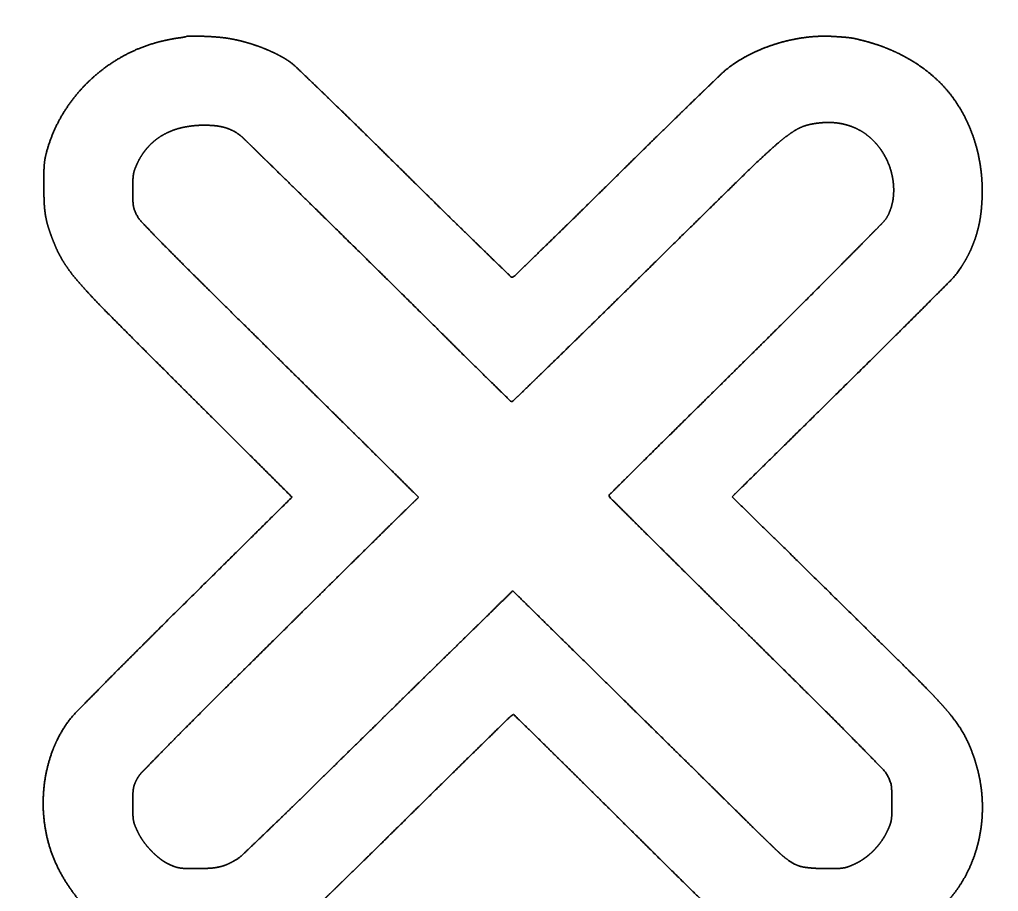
# Model space of a CAD drawing. Extents: x -760 to 4209, y 5795 to 10328.
# Drawn here: x 2300.63 to 2322.99, y 8740.13 to 8760.04 of the extents above; entities that cross this region are included whole.
import ezdxf

# ---------------------------------------------------------------- set-up
doc = ezdxf.new("R2010")
doc.units = 0
doc.header["$LTSCALE"] = 5
doc.layers.add('1', color=7, linetype='CONTINUOUS', true_color=0xffffff)

msp = doc.modelspace()

# ---------------------------------------------------------------- linework, layer by layer
at = {"layer": '1', "color": 7, "linetype": 'Continuous', "lineweight": 35}
for points, weights, knots in [([(2284.891, 8777.737), (2286.016, 8777.698), (2287.141, 8777.651), (2289.307, 8777.542), (2290.349, 8777.479), (2292.396, 8777.335), (2293.402, 8777.254), (2295.427, 8777.069), (2296.446, 8776.966), (2297.659, 8776.831), (2297.853, 8776.809), (2298.284, 8776.758), (2298.521, 8776.73), (2298.98, 8776.674), (2299.203, 8776.646), (2299.527, 8776.606), (2299.627, 8776.592), (2299.743, 8776.575), (2299.759, 8776.572), (2299.795, 8776.567), (2299.815, 8776.564), (2299.856, 8776.559), (2299.877, 8776.556), (2299.915, 8776.551), (2299.933, 8776.548), (2301.64, 8776.331), (2303.324, 8776.081), (2306.717, 8775.503), (2308.425, 8775.177), (2311.784, 8774.468), (2313.434, 8774.084), (2316.596, 8773.281), (2318.106, 8772.857), (2321.249, 8771.886), (2322.881, 8771.336), (2325.988, 8770.201), (2327.458, 8769.609), (2330.263, 8768.373), (2331.596, 8767.73), (2334.148, 8766.386), (2335.363, 8765.682), (2337.092, 8764.583), (2337.626, 8764.226), (2338.653, 8763.505), (2339.145, 8763.14), (2340.093, 8762.396), (2340.549, 8762.017), (2341.434, 8761.24), (2341.862, 8760.842), (2342.594, 8760.12), (2342.904, 8759.802), (2343.474, 8759.195), (2343.732, 8758.904), (2344.22, 8758.319), (2344.45, 8758.025), (2344.906, 8757.406), (2345.132, 8757.081), (2345.67, 8756.264), (2345.965, 8755.761), (2346.234, 8755.244), (2346.49, 8754.75), (2346.716, 8754.242), (2346.911, 8753.721), (2347.104, 8753.206), (2347.265, 8752.68), (2347.393, 8752.146), (2347.525, 8751.597), (2347.626, 8751.042), (2347.715, 8750.324), (2347.727, 8750.166), (2347.736, 8749.726), (2347.739, 8749.444), (2347.739, 8748.881), (2347.736, 8748.6), (2347.727, 8748.158), (2347.715, 8747.998), (2347.696, 8747.839), (2347.572, 8746.828), (2347.338, 8745.837), (2346.996, 8744.877), (2346.645, 8743.89), (2346.195, 8742.943), (2345.652, 8742.046), (2345.063, 8741.072), (2344.387, 8740.156), (2343.629, 8739.306), (2342.779, 8738.35), (2341.868, 8737.451), (2340.901, 8736.613), (2339.812, 8735.669), (2338.666, 8734.797), (2337.466, 8733.999), (2336.128, 8733.109), (2334.75, 8732.282), (2331.801, 8730.69), (2330.232, 8729.928), (2326.938, 8728.496), (2325.218, 8727.821), (2321.677, 8726.574), (2319.862, 8725.994), (2316.148, 8724.924), (2314.251, 8724.432), (2310.359, 8723.532), (2308.365, 8723.125), (2304.264, 8722.397), (2302.158, 8722.071), (2300.015, 8721.789), (2299.984, 8721.785), (2299.915, 8721.776), (2299.877, 8721.77), (2299.793, 8721.759), (2299.747, 8721.753), (2299.65, 8721.739), (2299.598, 8721.732), (2298.969, 8721.646), (2298.391, 8721.574), (2297.087, 8721.428), (2296.363, 8721.352), (2294.865, 8721.206), (2294.091, 8721.135), (2292.581, 8721.007), (2291.845, 8720.95), (2290.668, 8720.867), (2290.228, 8720.839), (2289.318, 8720.785), (2288.849, 8720.759), (2287.874, 8720.708), (2287.369, 8720.684), (2286.315, 8720.638), (2285.767, 8720.616), (2284.645, 8720.574), (2284.072, 8720.561), (2282.34, 8720.553), (2281.182, 8720.55), (2278.867, 8720.55), (2277.709, 8720.553), (2276.551, 8720.559)], [1, 0.999978985798, 0.999978985798, 0.999966760763, 0.999966760763, 0.999964210613, 0.999964210613, 0.99996723834, 0.99996723834, 0.999996196383, 0.999996196383, 0.999998809301, 0.999998809301, 0.999999306879, 0.999999306879, 0.999950193135, 0.999950193135, 0.999994919614, 0.999994919614, 0.99999862366, 0.99999862366, 0.999998639868, 0.999998639868, 0.999996833766, 0.999996833766, 0.999852062875, 0.999852062875, 0.999869728429, 0.999869728429, 0.999863892807, 0.999863892807, 0.999783421164, 0.999783421164, 0.999786738244, 0.999786738244, 0.999650214985, 0.999650214985, 0.999595328489, 0.999595328489, 0.999447631376, 0.999447631376, 0.999823321889, 0.999823321889, 0.999763478764, 0.999763478764, 0.999746753324, 0.999746753324, 0.999724152781, 0.999724152781, 0.99987255921, 0.99987255921, 0.999718293706, 0.999718293706, 0.999687218559, 0.999687218559, 0.999779701705, 0.999779701705, 0.999093241652, 0.999093241652, 1, 0.998793721035, 0.998793721035, 1, 0.998761631104, 0.998761631104, 1, 0.998940897908, 0.998940897908, 0.999124029738, 0.999124029738, 0.999963864398, 0.999963864398, 0.999963488615, 0.999963488615, 0.999153481753, 0.999153481753, 1, 0.995953863468, 0.995953863468, 1, 0.996596515687, 0.996596515687, 1, 0.997203525496, 0.997203525496, 1, 0.99861297385, 0.99861297385, 1, 0.998646687487, 0.998646687487, 1, 0.999297855129, 0.999297855129, 0.999397735413, 0.999397735413, 0.999574829487, 0.999574829487, 0.999719222914, 0.999719222914, 0.999762625819, 0.999762625819, 0.999780420759, 0.999780420759, 0.999833483497, 0.999833483497, 0.999999441855, 0.999999441855, 0.999999860032, 0.999999860032, 0.999999893215, 0.999999893215, 0.999999951359, 0.999999951359, 0.999944635451, 0.999944635451, 0.999985134938, 0.999985134938, 0.999986020621, 0.999986020621, 0.999981029625, 0.999981029625, 0.999991660051, 0.999991660051, 0.999994308883, 0.999994308883, 0.999995100166, 0.999995100166, 0.999996983985, 0.999996983985, 0.999910177699, 0.999910177699, 0.999998021971, 0.999998021971, 0.999998067181, 0.999998067181, 1], [0, 0, 0, 0, 0.021904, 0.021904, 0.042193, 0.042193, 0.061826, 0.061826, 0.081749, 0.081749, 0.085557, 0.085557, 0.090189, 0.090189, 0.094562, 0.094562, 0.096528, 0.096528, 0.096844, 0.096844, 0.097239, 0.097239, 0.097645, 0.097645, 0.097997, 0.097997, 0.131104, 0.131104, 0.164917, 0.164917, 0.197858, 0.197858, 0.228335, 0.228335, 0.261798, 0.261798, 0.292597, 0.292597, 0.321328, 0.321328, 0.348593, 0.348593, 0.361068, 0.361068, 0.372947, 0.372947, 0.384445, 0.384445, 0.395777, 0.395777, 0.404387, 0.404387, 0.411924, 0.411924, 0.419151, 0.419151, 0.426812, 0.426812, 0.4381, 0.4381, 0.4381, 0.448851, 0.448851, 0.448851, 0.459465, 0.459465, 0.459465, 0.470347, 0.470347, 0.473407, 0.473407, 0.478829, 0.478829, 0.484253, 0.484253, 0.487339, 0.487339, 0.487339, 0.506871, 0.506871, 0.506871, 0.5269, 0.5269, 0.5269, 0.548595, 0.548595, 0.548595, 0.572944, 0.572944, 0.572944, 0.600319, 0.600319, 0.600319, 0.630842, 0.630842, 0.663936, 0.663936, 0.698994, 0.698994, 0.735132, 0.735132, 0.772286, 0.772286, 0.810859, 0.810859, 0.851246, 0.851246, 0.851829, 0.851829, 0.852566, 0.852566, 0.853434, 0.853434, 0.854424, 0.854424, 0.865474, 0.865474, 0.879277, 0.879277, 0.894, 0.894, 0.907992, 0.907992, 0.916353, 0.916353, 0.925265, 0.925265, 0.934851, 0.934851, 0.945246, 0.945246, 0.956122, 0.956122, 0.978058, 0.978058, 1, 1, 1, 1]), ([(2277.464, 8773.259), (2277.818, 8773.267), (2278.172, 8773.271), (2279.332, 8773.266), (2280.138, 8773.262), (2281.749, 8773.251), (2282.556, 8773.245), (2283.71, 8773.234), (2284.059, 8773.226), (2285.213, 8773.183), (2286.019, 8773.147), (2287.627, 8773.064), (2288.43, 8773.017), (2289.957, 8772.917), (2290.681, 8772.864), (2291.964, 8772.76), (2292.521, 8772.706), (2293.097, 8772.641), (2293.117, 8772.638), (2293.164, 8772.633), (2293.191, 8772.63), (2293.248, 8772.624), (2293.277, 8772.621), (2293.334, 8772.615), (2293.361, 8772.612), (2294.093, 8772.534), (2294.796, 8772.454), (2296.203, 8772.284), (2296.905, 8772.194), (2298.26, 8772.011), (2298.913, 8771.918), (2300.115, 8771.737), (2300.664, 8771.648), (2301.29, 8771.538), (2301.367, 8771.524), (2301.516, 8771.498), (2301.586, 8771.486), (2301.717, 8771.463), (2301.776, 8771.453), (2301.858, 8771.439), (2301.881, 8771.435), (2301.922, 8771.428), (2301.941, 8771.425), (2301.99, 8771.416), (2302.021, 8771.41), (2302.088, 8771.398), (2302.123, 8771.391), (2302.195, 8771.378), (2302.23, 8771.372), (2302.31, 8771.357), (2302.354, 8771.348), (2302.462, 8771.328), (2302.526, 8771.316), (2302.662, 8771.291), (2302.733, 8771.277), (2302.872, 8771.251), (2302.94, 8771.238), (2304.668, 8770.914), (2306.32, 8770.563), (2309.516, 8769.808), (2311.057, 8769.398), (2314.045, 8768.515), (2315.49, 8768.042), (2318.3, 8767.03), (2319.663, 8766.489), (2321.253, 8765.798), (2321.497, 8765.691), (2321.903, 8765.511), (2322.065, 8765.437), (2322.39, 8765.285), (2322.553, 8765.207), (2322.962, 8765.005), (2323.21, 8764.882), (2324.034, 8764.469), (2324.606, 8764.171), (2325.678, 8763.594), (2326.175, 8763.312), (2327.128, 8762.744), (2327.584, 8762.458), (2328.485, 8761.862), (2328.931, 8761.554), (2330.291, 8760.564), (2331.173, 8759.842), (2332.011, 8759.07), (2332.77, 8758.372), (2333.472, 8757.618), (2334.113, 8756.81), (2334.696, 8756.077), (2335.213, 8755.295), (2335.661, 8754.472), (2336.077, 8753.709), (2336.407, 8752.905), (2336.648, 8752.071), (2336.912, 8751.157), (2337.051, 8750.217), (2337.06, 8749.266), (2337.07, 8748.316), (2336.951, 8747.374), (2336.706, 8746.457), (2336.446, 8745.487), (2336.066, 8744.557), (2335.571, 8743.683), (2335.028, 8742.724), (2334.396, 8741.821), (2333.533, 8740.811), (2333.381, 8740.644), (2332.994, 8740.243), (2332.761, 8740.007), (2332.289, 8739.538), (2332.048, 8739.304), (2331.63, 8738.906), (2331.449, 8738.743), (2330.837, 8738.22), (2330.401, 8737.867), (2329.499, 8737.179), (2329.036, 8736.843), (2328.07, 8736.184), (2327.569, 8735.859), (2326.518, 8735.216), (2325.97, 8734.896), (2325.173, 8734.453), (2324.928, 8734.322), (2324.287, 8733.991), (2323.89, 8733.789), (2323.097, 8733.389), (2322.701, 8733.19), (2322.132, 8732.908), (2321.958, 8732.828), (2321.728, 8732.731), (2321.674, 8732.708), (2321.527, 8732.645), (2321.434, 8732.605), (2321.234, 8732.519), (2321.127, 8732.473), (2320.911, 8732.38), (2320.803, 8732.333), (2319.919, 8731.95), (2319.137, 8731.63), (2317.528, 8731.011), (2316.702, 8730.711), (2315.01, 8730.131), (2314.143, 8729.851), (2312.371, 8729.314), (2311.465, 8729.055), (2309.912, 8728.638), (2309.267, 8728.471), (2308.007, 8728.157), (2307.392, 8728.011), (2306.163, 8727.732), (2305.549, 8727.6), (2304.293, 8727.342), (2303.651, 8727.217), (2302.958, 8727.089), (2302.907, 8727.079), (2302.809, 8727.061), (2302.762, 8727.052), (2302.675, 8727.036), (2302.635, 8727.028), (2302.578, 8727.017), (2302.56, 8727.014), (2302.528, 8727.008), (2302.514, 8727.005), (2302.482, 8726.999), (2302.464, 8726.995), (2302.426, 8726.988), (2302.407, 8726.985), (2302.37, 8726.978), (2302.352, 8726.975), (2302.318, 8726.968), (2302.301, 8726.965), (2302.265, 8726.959), (2302.247, 8726.955), (2302.213, 8726.949), (2302.196, 8726.946), (2302.168, 8726.941), (2302.156, 8726.939), (2302.132, 8726.935), (2302.119, 8726.932), (2302.083, 8726.926), (2302.06, 8726.922), (2302.011, 8726.913), (2301.985, 8726.908), (2301.931, 8726.899), (2301.904, 8726.894), (2301.85, 8726.884), (2301.822, 8726.879), (2301.766, 8726.869), (2301.737, 8726.864), (2301.684, 8726.855), (2301.658, 8726.85), (2301.617, 8726.843), (2301.6, 8726.84), (2300.956, 8726.725), (2300.326, 8726.621), (2298.985, 8726.417), (2298.273, 8726.314), (2296.782, 8726.114), (2296.003, 8726.015), (2294.394, 8725.825), (2293.563, 8725.733), (2292.076, 8725.577), (2291.418, 8725.518), (2289.991, 8725.407), (2289.221, 8725.354), (2287.628, 8725.258), (2286.806, 8725.215), (2285.164, 8725.143), (2284.346, 8725.113), (2282.986, 8725.075), (2282.445, 8725.067), (2281.903, 8725.066)], [1, 0.999939504484, 0.999939504484, 0.999999241979, 0.999999241979, 0.999999259967, 0.999999259967, 0.999936449408, 0.999936449408, 0.999983432706, 0.999983432706, 0.99998307359, 0.99998307359, 0.999981190217, 0.999981190217, 0.999913172455, 0.999913172455, 0.999999277739, 0.999999277739, 0.999999885535, 0.999999885535, 0.999999887867, 0.999999887867, 0.999999822367, 0.999999822367, 0.999983517196, 0.999983517196, 0.999983507819, 0.999983507819, 0.999981737049, 0.999981737049, 0.99995004635, 0.99995004635, 0.999999984735, 0.999999984735, 0.999999974239, 0.999999974239, 0.999999985855, 0.999999985855, 0.99999776397, 0.99999776397, 0.999990294465, 0.999990294465, 0.999999431455, 0.999999431455, 0.999999401467, 0.999999401467, 0.999999408592, 0.999999408592, 0.9999999997, 0.9999999997, 0.999999999967, 0.999999999967, 0.999999999967, 0.999999999967, 0.999999999952, 0.999999999952, 0.999819526798, 0.999819526798, 0.999745760354, 0.999745760354, 0.999719300279, 0.999719300279, 0.999650862305, 0.999650862305, 0.999996361205, 0.999996361205, 0.999963068798, 0.999963068798, 0.99996488436, 0.99996488436, 0.999996955846, 0.999996955846, 0.999924964218, 0.999924964218, 0.99984596313, 0.99984596313, 0.999822061338, 0.999822061338, 0.999829828649, 0.999829828649, 0.99889752529, 0.99889752529, 1, 0.99798212433, 0.99798212433, 1, 0.997516659454, 0.997516659454, 1, 0.996070875104, 0.996070875104, 1, 0.993891578366, 0.993891578366, 1, 0.993845424041, 0.993845424041, 1, 0.994647945606, 0.994647945606, 1, 0.996948933925, 0.996948933925, 0.99967982623, 0.99967982623, 0.99996474738, 0.99996474738, 0.999963516517, 0.999963516517, 0.999765215429, 0.999765215429, 0.999742102852, 0.999742102852, 0.999770177087, 0.999770177087, 0.999789862424, 0.999789862424, 0.99985499705, 0.99985499705, 0.999915162026, 0.999915162026, 0.999994187033, 0.999994187033, 0.999996387588, 0.999996387588, 0.999685378566, 0.999685378566, 0.999997223674, 0.999997223674, 0.999999865168, 0.999999865168, 0.9999998548, 0.9999998548, 0.999999865168, 0.999999865168, 0.999855469343, 0.999855469343, 0.999885556191, 0.999885556191, 0.999893467551, 0.999893467551, 0.999912763147, 0.999912763147, 0.999973180239, 0.999973180239, 0.999963251013, 0.999963251013, 0.999962688911, 0.999962688911, 0.999970660004, 0.999970660004, 0.999999907072, 0.999999907072, 0.999999860895, 0.999999860895, 0.999999903519, 0.999999903519, 0.999992885238, 0.999992885238, 0.999996431348, 0.999996431348, 0.999999293355, 0.999999293355, 0.9999993088, 0.9999993088, 0.9999987351, 0.9999987351, 0.999999999467, 0.999999999467, 0.999999999615, 0.999999999615, 0.999999999615, 0.999999999615, 0.999999996799, 0.999999996799, 0.999999155179, 0.999999155179, 0.999999964139, 0.999999964139, 0.999999960555, 0.999999960555, 0.999999965008, 0.999999965008, 0.999999994539, 0.999999994539, 0.999999995359, 0.999999995359, 0.999999995359, 0.999999995359, 0.999999947728, 0.999999947728, 0.999947367292, 0.999947367292, 0.999974374551, 0.999974374551, 0.999978119558, 0.999978119558, 0.999984992136, 0.999984992136, 0.999939414645, 0.999939414645, 0.999976154505, 0.999976154505, 0.999978302812, 0.999978302812, 0.999977597975, 0.999977597975, 0.999946120245, 0.999946120245, 1], [0, 0, 0, 0, 0.007824, 0.007824, 0.025627, 0.025627, 0.043442, 0.043442, 0.051146, 0.051146, 0.068972, 0.068972, 0.086734, 0.086734, 0.102789, 0.102789, 0.115167, 0.115167, 0.115608, 0.115608, 0.116213, 0.116213, 0.116866, 0.116866, 0.117471, 0.117471, 0.133127, 0.133127, 0.148782, 0.148782, 0.163349, 0.163349, 0.175649, 0.175649, 0.177388, 0.177388, 0.178979, 0.178979, 0.180312, 0.180312, 0.180816, 0.180816, 0.181237, 0.181237, 0.181933, 0.181933, 0.182732, 0.182732, 0.183532, 0.183532, 0.184523, 0.184523, 0.185969, 0.185969, 0.18757, 0.18757, 0.1891, 0.1891, 0.22643, 0.22643, 0.261693, 0.261693, 0.295321, 0.295321, 0.327758, 0.327758, 0.333657, 0.333657, 0.337598, 0.337598, 0.34159, 0.34159, 0.347712, 0.347712, 0.361988, 0.361988, 0.374645, 0.374645, 0.386552, 0.386552, 0.398551, 0.398551, 0.423791, 0.423791, 0.423791, 0.446639, 0.446639, 0.446639, 0.467459, 0.467459, 0.467459, 0.486804, 0.486804, 0.486804, 0.508059, 0.508059, 0.508059, 0.529419, 0.529419, 0.529419, 0.552151, 0.552151, 0.552151, 0.577231, 0.577231, 0.582388, 0.582388, 0.589951, 0.589951, 0.597599, 0.597599, 0.603155, 0.603155, 0.615978, 0.615978, 0.629053, 0.629053, 0.642692, 0.642692, 0.657204, 0.657204, 0.66354, 0.66354, 0.673706, 0.673706, 0.683844, 0.683844, 0.688217, 0.688217, 0.689562, 0.689562, 0.691871, 0.691871, 0.694541, 0.694541, 0.697246, 0.697246, 0.716568, 0.716568, 0.736659, 0.736659, 0.75749, 0.75749, 0.779029, 0.779029, 0.794273, 0.794273, 0.808738, 0.808738, 0.823109, 0.823109, 0.838067, 0.838067, 0.839245, 0.839245, 0.840346, 0.840346, 0.841272, 0.841272, 0.841686, 0.841686, 0.842009, 0.842009, 0.842435, 0.842435, 0.842887, 0.842887, 0.843294, 0.843294, 0.843692, 0.843692, 0.844114, 0.844114, 0.844498, 0.844498, 0.844767, 0.844767, 0.845067, 0.845067, 0.845597, 0.845597, 0.846212, 0.846212, 0.84684, 0.84684, 0.847483, 0.847483, 0.848143, 0.848143, 0.84873, 0.84873, 0.849115, 0.849115, 0.863707, 0.863707, 0.880169, 0.880169, 0.898127, 0.898127, 0.917251, 0.917251, 0.932352, 0.932352, 0.950015, 0.950015, 0.968865, 0.968865, 0.987616, 0.987616, 1, 1, 1, 1]), ([(2306.853, 8749.138), (2306.035, 8749.952), (2305.218, 8750.766), (2303.822, 8752.156), (2303.245, 8752.733), (2302.449, 8753.533), (2302.233, 8753.761), (2302.024, 8753.994), (2301.899, 8754.134), (2301.783, 8754.283), (2301.678, 8754.439), (2301.585, 8754.579), (2301.505, 8754.727), (2301.441, 8754.882), (2301.391, 8755), (2301.346, 8755.12), (2301.304, 8755.242), (2301.273, 8755.335), (2301.247, 8755.43), (2301.229, 8755.527), (2301.21, 8755.627), (2301.198, 8755.728), (2301.186, 8755.97), (2301.182, 8756.11), (2301.182, 8756.364), (2301.183, 8756.477), (2301.187, 8756.653), (2301.191, 8756.717), (2301.198, 8756.779), (2301.203, 8756.832), (2301.212, 8756.884), (2301.24, 8757.001), (2301.257, 8757.065), (2301.277, 8757.13), (2301.365, 8757.417), (2301.49, 8757.69), (2301.65, 8757.944), (2301.814, 8758.204), (2302.009, 8758.442), (2302.231, 8758.653), (2302.455, 8758.865), (2302.703, 8759.048), (2302.973, 8759.198), (2303.238, 8759.347), (2303.52, 8759.46), (2303.852, 8759.545), (2303.89, 8759.554), (2303.969, 8759.572), (2304.011, 8759.58), (2304.09, 8759.597), (2304.129, 8759.604), (2304.195, 8759.616), (2304.224, 8759.62), (2304.274, 8759.626), (2304.297, 8759.629), (2304.339, 8759.635), (2304.359, 8759.639), (2304.395, 8759.646), (2304.412, 8759.65), (2304.428, 8759.653), (2304.433, 8759.655), (2304.438, 8759.657), (2304.442, 8759.661), (2304.446, 8759.665), (2304.452, 8759.668), (2304.458, 8759.668), (2304.501, 8759.668), (2304.543, 8759.668), (2304.636, 8759.667), (2304.685, 8759.667), (2304.793, 8759.664), (2304.85, 8759.662), (2304.983, 8759.656), (2305.058, 8759.651), (2305.199, 8759.64), (2305.265, 8759.633), (2305.393, 8759.616), (2305.455, 8759.605), (2305.576, 8759.582), (2305.636, 8759.568), (2305.696, 8759.553)], [1, 1, 1, 0.999998450556, 0.999998450556, 0.999772063272, 0.999772063272, 1, 0.998373688867, 0.998373688867, 1, 0.996780012659, 0.996780012659, 1, 0.999643708832, 0.999643708832, 1, 0.998309199242, 0.998309199242, 1, 0.998487285107, 0.998487285107, 0.999767474093, 0.999767474093, 0.999974128469, 0.999974128469, 0.999342257088, 0.999342257088, 1, 0.998669914837, 0.998669914837, 0.999678213187, 0.999678213187, 1, 0.994086836877, 0.994086836877, 1, 0.994817884265, 0.994817884265, 1, 0.994862908194, 0.994862908194, 1, 0.994382458231, 0.994382458231, 0.999931744794, 0.999931744794, 0.999956544508, 0.999956544508, 0.999955533983, 0.999955533983, 0.999720459471, 0.999720459471, 0.999911399083, 0.999911399083, 0.999822153725, 0.999822153725, 0.999919300351, 0.999919300351, 1, 0.973915753002, 0.973915753002, 1, 0.94922816726, 0.94922816726, 1, 0.999995186684, 0.999995186684, 0.999952798338, 0.999952798338, 0.999981029625, 0.999981029625, 0.999880057157, 0.999880057157, 0.999762483513, 0.999762483513, 0.999722732225, 0.999722732225, 0.999702899495, 0.999702899495, 1], [0, 0, 0, 0, 0.223147, 0.223147, 0.380964, 0.380964, 0.441555, 0.441555, 0.441555, 0.47789, 0.47789, 0.47789, 0.510219, 0.510219, 0.510219, 0.534905, 0.534905, 0.534905, 0.553823, 0.553823, 0.553823, 0.573342, 0.573342, 0.600243, 0.600243, 0.62195, 0.62195, 0.634074, 0.634074, 0.634074, 0.644173, 0.644173, 0.657011, 0.657011, 0.657011, 0.714148, 0.714148, 0.714148, 0.772234, 0.772234, 0.772234, 0.830253, 0.830253, 0.830253, 0.887104, 0.887104, 0.894428, 0.894428, 0.902326, 0.902326, 0.90964, 0.90964, 0.914976, 0.914976, 0.919218, 0.919218, 0.922992, 0.922992, 0.926121, 0.926121, 0.926121, 0.92711, 0.92711, 0.92711, 0.928156, 0.928156, 0.928156, 0.935543, 0.935543, 0.94412, 0.94412, 0.954116, 0.954116, 0.967045, 0.967045, 0.978575, 0.978575, 0.98935, 0.98935, 1, 1, 1, 1]), ([(2305.696, 8759.553), (2305.797, 8759.527), (2305.897, 8759.497), (2306.093, 8759.432), (2306.189, 8759.396), (2306.373, 8759.318), (2306.46, 8759.277), (2306.624, 8759.192), (2306.7, 8759.148), (2306.774, 8759.099), (2306.829, 8759.062), (2306.881, 8759.021), (2306.93, 8758.975), (2307.147, 8758.767), (2307.365, 8758.559), (2307.852, 8758.089), (2308.122, 8757.827), (2308.73, 8757.23), (2309.069, 8756.896), (2309.719, 8756.254), (2310.03, 8755.947), (2310.606, 8755.382), (2310.871, 8755.123), (2311.374, 8754.635), (2311.612, 8754.405), (2311.85, 8754.174), (2311.859, 8754.165), (2311.871, 8754.161), (2311.884, 8754.161), (2311.897, 8754.161), (2311.909, 8754.165), (2311.919, 8754.174), (2312.147, 8754.395), (2312.375, 8754.616), (2312.857, 8755.084), (2313.111, 8755.331), (2313.664, 8755.874), (2313.962, 8756.168), (2314.562, 8756.761), (2314.865, 8757.06), (2315.436, 8757.619), (2315.704, 8757.88), (2316.201, 8758.362), (2316.43, 8758.583), (2316.711, 8758.853), (2316.765, 8758.899), (2316.822, 8758.942), (2316.984, 8759.065), (2317.158, 8759.172), (2317.34, 8759.262), (2317.533, 8759.357), (2317.732, 8759.436), (2317.937, 8759.498), (2318.143, 8759.56), (2318.354, 8759.606), (2318.568, 8759.635), (2318.773, 8759.662), (2318.979, 8759.671), (2319.235, 8759.658), (2319.285, 8759.655), (2319.382, 8759.648), (2319.429, 8759.645), (2319.516, 8759.637), (2319.557, 8759.634), (2319.617, 8759.627), (2319.638, 8759.624), (2319.847, 8759.581), (2320.033, 8759.531), (2320.216, 8759.471), (2320.39, 8759.413), (2320.559, 8759.344), (2320.723, 8759.263), (2320.882, 8759.185), (2321.034, 8759.096), (2321.18, 8758.996), (2321.324, 8758.898), (2321.46, 8758.789), (2321.588, 8758.67), (2321.751, 8758.518), (2321.896, 8758.348), (2322.02, 8758.162), (2322.15, 8757.968), (2322.259, 8757.762), (2322.347, 8757.546), (2322.438, 8757.323), (2322.506, 8757.092), (2322.551, 8756.856), (2322.597, 8756.616), (2322.62, 8756.373), (2322.62, 8756.13), (2322.62, 8755.954), (2322.609, 8755.78), (2322.588, 8755.606), (2322.568, 8755.447), (2322.535, 8755.291), (2322.489, 8755.137), (2322.445, 8754.989), (2322.389, 8754.846), (2322.32, 8754.707), (2322.249, 8754.564), (2322.167, 8754.428), (2322.075, 8754.298), (2322.021, 8754.221), (2321.961, 8754.149), (2321.895, 8754.083), (2321.585, 8753.772), (2321.274, 8753.461), (2320.507, 8752.695), (2320.049, 8752.242), (2318.804, 8751.014), (2318.017, 8750.238), (2317.122, 8749.358), (2317.015, 8749.253), (2316.908, 8749.147)], [1, 0.99957568579, 0.99957568579, 0.999523335906, 0.999523335906, 0.999474102846, 0.999474102846, 0.999065170364, 0.999065170364, 1, 0.997352578003, 0.997352578003, 1, 0.999998291437, 0.999998291437, 0.99999352321, 0.99999352321, 0.999998386669, 0.999998386669, 0.999998791596, 0.999998791596, 0.999996742716, 0.999996742716, 0.999999973867, 0.999999973867, 1, 0.951281686331, 0.951281686331, 1, 0.951331808653, 0.951331808653, 1, 0.999999969195, 0.999999969195, 0.999996457476, 0.999996457476, 0.999998685269, 0.999998685269, 0.999998371969, 0.999998371969, 0.999996505128, 0.999996505128, 0.999999217659, 0.999999217659, 0.998836588426, 0.998836588426, 1, 0.996983920387, 0.996983920387, 1, 0.997792943433, 0.997792943433, 1, 0.997814320192, 0.997814320192, 1, 0.997196216293, 0.997196216293, 0.999979302188, 0.999979302188, 0.999972940516, 0.999972940516, 0.999977783405, 0.999977783405, 0.99913858159, 0.99913858159, 0.998855236246, 0.998855236246, 1, 0.998416905231, 0.998416905231, 1, 0.998289904276, 0.998289904276, 1, 0.998168492949, 0.998168492949, 1, 0.995506476622, 0.995506476622, 1, 0.996557888266, 0.996557888266, 1, 0.996774918337, 0.996774918337, 1, 0.997026869676, 0.997026869676, 1, 0.998699020645, 0.998699020645, 1, 0.997746600106, 0.997746600106, 1, 0.99755199542, 0.99755199542, 1, 0.997974250344, 0.997974250344, 1, 0.997700771894, 0.997700771894, 1, 0.9999987351, 0.9999987351, 0.999997204401, 0.999997204401, 0.999999863467, 0.999999863467, 1, 1, 1], [0, 0, 0, 0, 0.010603, 0.010603, 0.020997, 0.020997, 0.030831, 0.030831, 0.039757, 0.039757, 0.039757, 0.046503, 0.046503, 0.046503, 0.076959, 0.076959, 0.115008, 0.115008, 0.163161, 0.163161, 0.20739, 0.20739, 0.244822, 0.244822, 0.278329, 0.278329, 0.278329, 0.279575, 0.279575, 0.279575, 0.28076, 0.28076, 0.28076, 0.30982, 0.30982, 0.342305, 0.342305, 0.380681, 0.380681, 0.419602, 0.419602, 0.453848, 0.453848, 0.483001, 0.483001, 0.489512, 0.489512, 0.489512, 0.508073, 0.508073, 0.508073, 0.527577, 0.527577, 0.527577, 0.54714, 0.54714, 0.54714, 0.56586, 0.56586, 0.570352, 0.570352, 0.574648, 0.574648, 0.578291, 0.578291, 0.580158, 0.580158, 0.597591, 0.597591, 0.597591, 0.614084, 0.614084, 0.614084, 0.629981, 0.629981, 0.629981, 0.64567, 0.64567, 0.64567, 0.665644, 0.665644, 0.665644, 0.686445, 0.686445, 0.686445, 0.707832, 0.707832, 0.707832, 0.729444, 0.729444, 0.729444, 0.744944, 0.744944, 0.744944, 0.759059, 0.759059, 0.759059, 0.772667, 0.772667, 0.772667, 0.78668, 0.78668, 0.78668, 0.794892, 0.794892, 0.794892, 0.833429, 0.833429, 0.889929, 0.889929, 0.986815, 0.986815, 1, 1, 1, 1]), ([(2309.744, 8749.134), (2309.456, 8749.419), (2309.168, 8749.705), (2308.722, 8750.148), (2308.563, 8750.305), (2308.134, 8750.729), (2307.863, 8750.996), (2307.28, 8751.572), (2306.968, 8751.88), (2306.34, 8752.5), (2306.025, 8752.811), (2305.327, 8753.499), (2304.946, 8753.876), (2304.335, 8754.483), (2304.106, 8754.713), (2303.724, 8755.103), (2303.571, 8755.262), (2303.418, 8755.422), (2303.375, 8755.467), (2303.338, 8755.518), (2303.308, 8755.574), (2303.289, 8755.611), (2303.272, 8755.649), (2303.257, 8755.687), (2303.244, 8755.719), (2303.235, 8755.751), (2303.23, 8755.784), (2303.223, 8755.826), (2303.219, 8755.868), (2303.218, 8755.91), (2303.217, 8755.989), (2303.216, 8756.068), (2303.216, 8756.228), (2303.217, 8756.309), (2303.219, 8756.391), (2303.22, 8756.434), (2303.224, 8756.477), (2303.232, 8756.52), (2303.238, 8756.557), (2303.248, 8756.594), (2303.262, 8756.629), (2303.282, 8756.679), (2303.303, 8756.728), (2303.326, 8756.777), (2303.389, 8756.911), (2303.472, 8757.034), (2303.573, 8757.144), (2303.671, 8757.251), (2303.785, 8757.342), (2303.912, 8757.413), (2304.046, 8757.489), (2304.19, 8757.544), (2304.34, 8757.577), (2304.506, 8757.614), (2304.675, 8757.632), (2304.845, 8757.632), (2304.924, 8757.632), (2305.004, 8757.629), (2305.082, 8757.621), (2305.149, 8757.615), (2305.215, 8757.604), (2305.28, 8757.588), (2305.339, 8757.574), (2305.396, 8757.554), (2305.451, 8757.53), (2305.505, 8757.506), (2305.556, 8757.478), (2305.605, 8757.445), (2305.658, 8757.409), (2305.707, 8757.369), (2305.752, 8757.325), (2306.256, 8756.832), (2306.76, 8756.339), (2307.806, 8755.315), (2308.348, 8754.782), (2309.466, 8753.679), (2310.042, 8753.109), (2310.774, 8752.383), (2310.93, 8752.228), (2311.22, 8751.942), (2311.354, 8751.811), (2311.607, 8751.564), (2311.726, 8751.447), (2311.846, 8751.331), (2311.852, 8751.325), (2311.86, 8751.32), (2311.868, 8751.317), (2311.877, 8751.314), (2311.885, 8751.316), (2311.891, 8751.322), (2312.193, 8751.615), (2312.494, 8751.908), (2313.129, 8752.525), (2313.463, 8752.851), (2314.191, 8753.564), (2314.585, 8753.952), (2315.709, 8755.059), (2316.44, 8755.778), (2317.408, 8756.727), (2317.649, 8756.953), (2317.896, 8757.173), (2318.028, 8757.292), (2318.169, 8757.4), (2318.318, 8757.497), (2318.429, 8757.569), (2318.55, 8757.62), (2318.679, 8757.648)], [1, 1, 1, 0.999999765919, 0.999999765919, 0.999999988219, 0.999999988219, 0.999999987195, 0.999999987195, 0.999999987967, 0.999999987967, 0.999999025301, 0.999999025301, 0.999983554678, 0.999983554678, 0.999988079973, 0.999988079973, 1, 0.993595213633, 0.993595213633, 1, 0.998923335196, 0.998923335196, 1, 0.996273585678, 0.996273585678, 1, 0.998454923562, 0.998454923562, 1, 0.999951777483, 0.999951777483, 0.999943686377, 0.999943686377, 1, 0.998192381906, 0.998192381906, 1, 0.996728363164, 0.996728363164, 1, 0.999581277969, 0.999581277969, 1, 0.992548871853, 0.992548871853, 1, 0.991675886468, 0.991675886468, 1, 0.992756377557, 0.992756377557, 1, 0.996057027497, 0.996057027497, 1, 0.999306754145, 0.999306754145, 1, 0.998111343637, 0.998111343637, 1, 0.997536931252, 0.997536931252, 1, 0.997209001177, 0.997209001177, 1, 0.997386470976, 0.997386470976, 1, 0.9999999568, 0.9999999568, 0.999998755793, 0.999998755793, 0.999999153055, 0.999999153055, 0.999999150929, 0.999999150929, 0.999997760516, 0.999997760516, 0.999999967552, 0.999999967552, 1, 0.983978693677, 0.983978693677, 1, 0.900930928214, 0.900930928214, 1, 0.999999996255, 0.999999996255, 0.999998418774, 0.999998418774, 0.999999426219, 0.999999426219, 0.999999443579, 0.999999443579, 0.999823781947, 0.999823781947, 1, 0.998104326635, 0.998104326635, 1, 0.988934242337, 0.988934242337, 1], [0, 0, 0, 0, 0.036287, 0.036287, 0.056291, 0.056291, 0.090325, 0.090325, 0.129602, 0.129602, 0.169291, 0.169291, 0.217282, 0.217282, 0.246364, 0.246364, 0.266128, 0.266128, 0.266128, 0.271774, 0.271774, 0.271774, 0.27551, 0.27551, 0.27551, 0.278545, 0.278545, 0.278545, 0.282359, 0.282359, 0.282359, 0.28952, 0.28952, 0.296895, 0.296895, 0.296895, 0.300829, 0.300829, 0.300829, 0.304258, 0.304258, 0.304258, 0.309159, 0.309159, 0.309159, 0.322695, 0.322695, 0.322695, 0.336089, 0.336089, 0.336089, 0.350334, 0.350334, 0.350334, 0.366195, 0.366195, 0.366195, 0.373619, 0.373619, 0.373619, 0.379899, 0.379899, 0.379899, 0.385551, 0.385551, 0.385551, 0.391101, 0.391101, 0.391101, 0.397085, 0.397085, 0.397085, 0.46379, 0.46379, 0.535729, 0.535729, 0.612445, 0.612445, 0.633291, 0.633291, 0.651002, 0.651002, 0.666787, 0.666787, 0.666787, 0.667635, 0.667635, 0.667635, 0.66847, 0.66847, 0.66847, 0.713326, 0.713326, 0.763102, 0.763102, 0.822123, 0.822123, 0.931619, 0.931619, 0.966903, 0.966903, 0.966903, 0.985882, 0.985882, 0.985882, 1, 1, 1, 1]), ([(2318.679, 8757.648), (2318.818, 8757.678), (2318.96, 8757.694), (2319.102, 8757.695), (2319.234, 8757.696), (2319.365, 8757.68), (2319.493, 8757.647), (2319.615, 8757.615), (2319.732, 8757.568), (2319.842, 8757.504), (2319.951, 8757.441), (2320.051, 8757.363), (2320.139, 8757.273), (2320.249, 8757.161), (2320.34, 8757.034), (2320.413, 8756.896), (2320.486, 8756.756), (2320.538, 8756.607), (2320.568, 8756.453), (2320.598, 8756.302), (2320.605, 8756.149), (2320.59, 8755.997), (2320.575, 8755.853), (2320.536, 8755.714), (2320.473, 8755.583), (2320.44, 8755.517), (2320.398, 8755.457), (2320.346, 8755.405), (2319.993, 8755.046), (2319.639, 8754.688), (2318.801, 8753.844), (2318.316, 8753.36), (2317.074, 8752.13), (2316.318, 8751.383), (2315.373, 8750.451), (2315.185, 8750.265), (2314.838, 8749.922), (2314.679, 8749.765), (2314.378, 8749.465), (2314.235, 8749.323), (2314.092, 8749.181), (2314.089, 8749.178), (2314.086, 8749.174), (2314.085, 8749.169), (2314.083, 8749.164), (2314.084, 8749.16), (2314.088, 8749.157), (2314.393, 8748.853), (2314.699, 8748.549), (2315.342, 8747.91), (2315.68, 8747.575), (2316.419, 8746.843), (2316.821, 8746.446), (2317.755, 8745.525), (2318.286, 8744.999), (2319.123, 8744.17), (2319.428, 8743.864), (2319.936, 8743.349), (2320.139, 8743.141), (2320.342, 8742.933), (2320.39, 8742.884), (2320.43, 8742.828), (2320.461, 8742.768), (2320.482, 8742.73), (2320.499, 8742.691), (2320.515, 8742.651), (2320.528, 8742.619), (2320.536, 8742.585), (2320.542, 8742.551), (2320.548, 8742.508), (2320.552, 8742.464), (2320.555, 8742.332), (2320.556, 8742.244), (2320.556, 8742.065), (2320.555, 8741.974), (2320.553, 8741.882), (2320.552, 8741.838), (2320.548, 8741.794), (2320.54, 8741.751), (2320.534, 8741.713), (2320.523, 8741.677), (2320.509, 8741.642), (2320.488, 8741.59), (2320.465, 8741.539), (2320.44, 8741.489), (2320.402, 8741.41), (2320.357, 8741.336), (2320.306, 8741.265), (2320.254, 8741.193), (2320.196, 8741.126), (2320.134, 8741.063), (2320.072, 8741.001), (2320.006, 8740.944), (2319.935, 8740.893), (2319.867, 8740.844), (2319.795, 8740.801), (2319.719, 8740.765), (2319.669, 8740.742), (2319.618, 8740.72), (2319.566, 8740.7), (2319.53, 8740.686), (2319.492, 8740.676), (2319.454, 8740.67), (2319.407, 8740.662), (2319.361, 8740.658), (2319.314, 8740.657), (2319.216, 8740.655), (2319.117, 8740.655), (2318.869, 8740.655), (2318.72, 8740.664), (2318.571, 8740.684), (2318.471, 8740.697), (2318.376, 8740.73), (2318.29, 8740.782), (2318.18, 8740.848), (2318.078, 8740.926), (2317.985, 8741.014), (2317.747, 8741.241), (2317.51, 8741.471), (2317.118, 8741.858), (2316.959, 8742.015), (2316.535, 8742.433), (2316.268, 8742.696), (2315.695, 8743.261), (2315.388, 8743.563), (2314.771, 8744.17), (2314.462, 8744.474), (2313.4, 8745.519), (2312.648, 8746.259), (2311.895, 8747)], [1, 0.99643755167, 0.99643755167, 1, 0.994438562406, 0.994438562406, 1, 0.993795666781, 0.993795666781, 1, 0.993812635274, 0.993812635274, 1, 0.992871723947, 0.992871723947, 1, 0.993196047844, 0.993196047844, 1, 0.992739992454, 0.992739992454, 1, 0.989772489371, 0.989772489371, 1, 0.991120203697, 0.991120203697, 1, 0.999998967467, 0.999998967467, 0.999994181464, 0.999994181464, 0.999999523195, 0.999999523195, 0.999999791967, 0.999999791967, 0.999999436667, 0.999999436667, 0.999999998272, 0.999999998272, 1, 0.98002761177, 0.98002761177, 1, 0.904142610703, 0.904142610703, 1, 0.9999999997, 0.9999999997, 0.999999562228, 0.999999562228, 0.999999842219, 0.999999842219, 0.999999539008, 0.999999539008, 0.999990091972, 0.999990091972, 0.999994494657, 0.999994494657, 1, 0.993221544298, 0.993221544298, 1, 0.998923032432, 0.998923032432, 1, 0.996028535453, 0.996028535453, 1, 0.998529755504, 0.998529755504, 0.999965754714, 0.999965754714, 0.999962886132, 0.999962886132, 1, 0.998109841084, 0.998109841084, 1, 0.996105818954, 0.996105818954, 1, 0.99959815612, 0.99959815612, 1, 0.997667740591, 0.997667740591, 1, 0.997893825341, 0.997893825341, 1, 0.997838272087, 0.997838272087, 1, 0.997196094393, 0.997196094393, 1, 0.999534855978, 0.999534855978, 1, 0.996304826405, 0.996304826405, 1, 0.998403853852, 0.998403853852, 1, 0.999971306856, 0.999971306856, 0.998598250586, 0.998598250586, 1, 0.985941508547, 0.985941508547, 1, 0.995980142648, 0.995980142648, 1, 0.999971183021, 0.999971183021, 0.999999848575, 0.999999848575, 0.999999991888, 0.999999991888, 0.999999991252, 0.999999991252, 0.999999991679, 0.999999991679, 1, 1, 1], [0, 0, 0, 0, 0.010666, 0.010666, 0.010666, 0.020613, 0.020613, 0.020613, 0.030178, 0.030178, 0.030178, 0.039808, 0.039808, 0.039808, 0.051794, 0.051794, 0.051794, 0.063959, 0.063959, 0.063959, 0.075856, 0.075856, 0.075856, 0.08719, 0.08719, 0.08719, 0.093014, 0.093014, 0.093014, 0.133188, 0.133188, 0.187902, 0.187902, 0.272692, 0.272692, 0.293793, 0.293793, 0.311629, 0.311629, 0.327702, 0.327702, 0.327702, 0.328094, 0.328094, 0.328094, 0.328481, 0.328481, 0.328481, 0.367279, 0.367279, 0.410137, 0.410137, 0.460997, 0.460997, 0.528259, 0.528259, 0.567141, 0.567141, 0.593358, 0.593358, 0.593358, 0.599508, 0.599508, 0.599508, 0.603406, 0.603406, 0.603406, 0.60654, 0.60654, 0.60654, 0.610554, 0.610554, 0.618562, 0.618562, 0.626899, 0.626899, 0.626899, 0.630937, 0.630937, 0.630937, 0.634396, 0.634396, 0.634396, 0.639542, 0.639542, 0.639542, 0.647545, 0.647545, 0.647545, 0.655703, 0.655703, 0.655703, 0.66377, 0.66377, 0.66377, 0.671514, 0.671514, 0.671514, 0.676667, 0.676667, 0.676667, 0.680276, 0.680276, 0.680276, 0.684632, 0.684632, 0.684632, 0.693809, 0.693809, 0.707764, 0.707764, 0.707764, 0.717172, 0.717172, 0.717172, 0.729318, 0.729318, 0.729318, 0.760651, 0.760651, 0.78179, 0.78179, 0.817367, 0.817367, 0.858333, 0.858333, 0.899598, 0.899598, 1, 1, 1, 1]), ([(2316.908, 8749.147), (2317.725, 8748.344), (2318.542, 8747.542), (2319.922, 8746.186), (2320.483, 8745.632), (2321.265, 8744.857), (2321.481, 8744.633), (2321.818, 8744.267), (2321.935, 8744.123), (2322.044, 8743.972), (2322.137, 8743.843), (2322.217, 8743.705), (2322.284, 8743.561), (2322.388, 8743.337), (2322.469, 8743.104), (2322.527, 8742.865), (2322.584, 8742.63), (2322.616, 8742.391), (2322.623, 8742.15), (2322.63, 8741.912), (2322.612, 8741.674), (2322.569, 8741.44), (2322.526, 8741.207), (2322.459, 8740.979), (2322.368, 8740.76), (2322.269, 8740.523), (2322.141, 8740.301), (2321.985, 8740.097), (2321.818, 8739.877), (2321.629, 8739.676), (2321.42, 8739.496), (2321.207, 8739.312), (2320.977, 8739.151), (2320.732, 8739.014), (2320.496, 8738.882), (2320.246, 8738.777), (2319.986, 8738.702), (2319.88, 8738.671), (2319.772, 8738.649), (2319.662, 8738.637), (2319.52, 8738.621), (2319.378, 8738.61), (2319.092, 8738.6), (2318.948, 8738.601), (2318.804, 8738.608), (2318.69, 8738.613), (2318.575, 8738.627), (2318.377, 8738.667), (2318.293, 8738.686), (2318.13, 8738.728), (2318.053, 8738.751), (2317.899, 8738.801), (2317.823, 8738.829), (2317.665, 8738.893), (2317.584, 8738.928), (2317.349, 8739.036), (2317.202, 8739.12), (2317.062, 8739.216), (2316.908, 8739.321), (2316.762, 8739.436), (2316.395, 8739.763), (2316.172, 8739.972), (2315.403, 8740.73), (2314.852, 8741.275), (2313.998, 8742.123), (2313.694, 8742.424), (2313.133, 8742.979), (2312.876, 8743.232), (2312.386, 8743.714), (2312.153, 8743.942), (2311.921, 8744.17), (2311.916, 8744.175), (2311.91, 8744.178), (2311.903, 8744.178), (2311.896, 8744.178), (2311.889, 8744.175), (2311.884, 8744.17), (2311.644, 8743.936), (2311.405, 8743.702), (2310.899, 8743.207), (2310.634, 8742.947), (2310.055, 8742.377), (2309.742, 8742.068), (2309.112, 8741.445), (2308.796, 8741.134), (2308.203, 8740.553), (2307.927, 8740.284), (2307.411, 8739.784), (2307.172, 8739.552), (2306.932, 8739.32), (2306.896, 8739.285), (2306.856, 8739.253), (2306.814, 8739.224), (2306.7, 8739.146), (2306.579, 8739.077), (2306.455, 8739.017), (2306.317, 8738.95), (2306.176, 8738.892), (2306.032, 8738.842), (2305.882, 8738.789), (2305.73, 8738.745), (2305.576, 8738.71), (2305.425, 8738.674), (2305.272, 8738.648), (2305.118, 8738.631), (2304.909, 8738.607), (2304.7, 8738.605), (2304.491, 8738.623), (2304.27, 8738.642), (2304.052, 8738.679), (2303.838, 8738.735), (2303.624, 8738.791), (2303.415, 8738.864), (2303.213, 8738.955), (2303.021, 8739.041), (2302.839, 8739.146), (2302.668, 8739.268), (2302.555, 8739.349), (2302.448, 8739.438), (2302.349, 8739.535), (2302.236, 8739.644), (2302.129, 8739.76), (2301.926, 8740.004), (2301.829, 8740.133), (2301.74, 8740.267), (2301.656, 8740.391), (2301.581, 8740.521), (2301.514, 8740.655), (2301.379, 8740.924), (2301.283, 8741.209), (2301.228, 8741.505), (2301.171, 8741.807), (2301.154, 8742.113), (2301.178, 8742.419), (2301.201, 8742.721), (2301.264, 8743.016), (2301.365, 8743.301), (2301.462, 8743.573), (2301.599, 8743.827), (2301.774, 8744.057), (2301.815, 8744.112), (2301.861, 8744.164), (2301.909, 8744.213), (2302.144, 8744.452), (2302.379, 8744.691), (2302.891, 8745.208), (2303.168, 8745.486), (2303.763, 8746.079), (2304.08, 8746.395), (2305.217, 8747.519), (2306.035, 8748.329), (2306.853, 8749.138)], [1, 1, 1, 0.999998631776, 0.999998631776, 0.9998226768, 0.9998226768, 0.998796362897, 0.998796362897, 1, 0.996962648142, 0.996962648142, 1, 0.99683008823, 0.99683008823, 1, 0.996405354573, 0.996405354573, 1, 0.996293493958, 0.996293493958, 1, 0.996208589438, 0.996208589438, 1, 0.994497964189, 0.994497964189, 1, 0.996449622803, 0.996449622803, 1, 0.996568946741, 0.996568946741, 1, 0.995698625146, 0.995698625146, 1, 0.997628534042, 0.997628534042, 1, 0.999474684903, 0.999474684903, 0.999473520468, 0.999473520468, 1, 0.998018394254, 0.998018394254, 0.999771260847, 0.999771260847, 0.999641395668, 0.999641395668, 0.999648182835, 0.999648182835, 0.99979356112, 0.99979356112, 0.997621462562, 0.997621462562, 1, 0.998651433673, 0.998651433673, 0.999797555637, 0.999797555637, 0.999998464896, 0.999998464896, 0.999999636688, 0.999999636688, 0.999999006975, 0.999999006975, 0.999999997535, 0.999999997535, 1, 0.950401336256, 0.950401336256, 1, 0.950676982951, 0.950676982951, 1, 0.999999997867, 0.999999997867, 0.999999065909, 0.999999065909, 0.999999658619, 0.999999658619, 0.999998706368, 0.999998706368, 0.999996963899, 0.999996963899, 0.999999665332, 0.999999665332, 1, 0.997624382219, 0.997624382219, 1, 0.998122843441, 0.998122843441, 1, 0.998950933095, 0.998950933095, 1, 0.999012971844, 0.999012971844, 1, 0.998886931268, 0.998886931268, 1, 0.996728757975, 0.996728757975, 1, 0.997641191573, 0.997641191573, 1, 0.997643763758, 0.997643763758, 1, 0.996756467055, 0.996756467055, 1, 0.998078352104, 0.998078352104, 1, 0.999086839104, 0.999086839104, 0.999115473546, 0.999115473546, 1, 0.998643462127, 0.998643462127, 1, 0.99357115408, 0.99357115408, 1, 0.994294574792, 0.994294574792, 1, 0.994102702919, 0.994102702919, 1, 0.992179971906, 0.992179971906, 1, 0.998632057945, 0.998632057945, 1, 0.999999354112, 0.999999354112, 0.999996624967, 0.999996624967, 0.999998464896, 0.999998464896, 1, 1, 1], [0, 0, 0, 0, 0.078365, 0.078365, 0.132321, 0.132321, 0.153625, 0.153625, 0.166329, 0.166329, 0.166329, 0.177179, 0.177179, 0.177179, 0.193908, 0.193908, 0.193908, 0.210234, 0.210234, 0.210234, 0.226278, 0.226278, 0.226278, 0.242201, 0.242201, 0.242201, 0.259344, 0.259344, 0.259344, 0.277707, 0.277707, 0.277707, 0.296338, 0.296338, 0.296338, 0.31421, 0.31421, 0.31421, 0.321482, 0.321482, 0.321482, 0.330865, 0.330865, 0.340328, 0.340328, 0.340328, 0.347879, 0.347879, 0.353585, 0.353585, 0.358876, 0.358876, 0.364207, 0.364207, 0.370033, 0.370033, 0.381125, 0.381125, 0.381125, 0.393299, 0.393299, 0.413226, 0.413226, 0.463868, 0.463868, 0.491819, 0.491819, 0.515417, 0.515417, 0.536696, 0.536696, 0.536696, 0.53713, 0.53713, 0.53713, 0.537544, 0.537544, 0.537544, 0.557335, 0.557335, 0.579279, 0.579279, 0.605272, 0.605272, 0.631509, 0.631509, 0.654248, 0.654248, 0.673917, 0.673917, 0.673917, 0.676915, 0.676915, 0.676915, 0.685062, 0.685062, 0.685062, 0.694028, 0.694028, 0.694028, 0.703314, 0.703314, 0.703314, 0.712406, 0.712406, 0.712406, 0.72465, 0.72465, 0.72465, 0.737544, 0.737544, 0.737544, 0.750416, 0.750416, 0.750416, 0.762585, 0.762585, 0.762585, 0.770617, 0.770617, 0.770617, 0.779702, 0.779702, 0.788988, 0.788988, 0.788988, 0.797624, 0.797624, 0.797624, 0.814864, 0.814864, 0.814864, 0.832344, 0.832344, 0.832344, 0.849457, 0.849457, 0.849457, 0.86567, 0.86567, 0.86567, 0.869531, 0.869531, 0.869531, 0.888333, 0.888333, 0.910341, 0.910341, 0.935453, 0.935453, 1, 1, 1, 1]), ([(2311.895, 8747), (2311.715, 8746.823), (2311.535, 8746.646), (2311.269, 8746.385), (2311.184, 8746.301), (2310.987, 8746.109), (2310.876, 8746.001), (2310.65, 8745.779), (2310.533, 8745.665), (2310.314, 8745.451), (2310.21, 8745.35), (2309.978, 8745.122), (2309.848, 8744.996), (2309.503, 8744.657), (2309.287, 8744.445), (2308.822, 8743.989), (2308.573, 8743.744), (2308.074, 8743.254), (2307.823, 8743.008), (2307.337, 8742.529), (2307.101, 8742.298), (2306.657, 8741.866), (2306.45, 8741.666), (2306.063, 8741.295), (2305.884, 8741.124), (2305.704, 8740.953), (2305.674, 8740.924), (2305.64, 8740.899), (2305.604, 8740.876), (2305.537, 8740.834), (2305.467, 8740.796), (2305.395, 8740.762), (2305.335, 8740.734), (2305.273, 8740.712), (2305.208, 8740.697), (2305.137, 8740.68), (2305.065, 8740.669), (2304.992, 8740.664), (2304.89, 8740.658), (2304.787, 8740.655), (2304.597, 8740.655), (2304.511, 8740.656), (2304.379, 8740.658), (2304.333, 8740.662), (2304.288, 8740.669), (2304.251, 8740.675), (2304.215, 8740.683), (2304.18, 8740.696), (2304.136, 8740.711), (2304.094, 8740.729), (2304.052, 8740.748), (2303.98, 8740.782), (2303.912, 8740.823), (2303.849, 8740.871), (2303.777, 8740.926), (2303.71, 8740.985), (2303.647, 8741.05), (2303.582, 8741.116), (2303.523, 8741.186), (2303.468, 8741.261), (2303.417, 8741.331), (2303.372, 8741.405), (2303.334, 8741.483), (2303.309, 8741.534), (2303.286, 8741.585), (2303.264, 8741.638), (2303.25, 8741.673), (2303.239, 8741.709), (2303.232, 8741.746), (2303.224, 8741.788), (2303.22, 8741.83), (2303.219, 8741.873), (2303.217, 8741.956), (2303.216, 8742.039), (2303.216, 8742.201), (2303.217, 8742.28), (2303.218, 8742.359), (2303.219, 8742.401), (2303.223, 8742.443), (2303.23, 8742.485), (2303.235, 8742.518), (2303.244, 8742.551), (2303.256, 8742.582), (2303.271, 8742.62), (2303.288, 8742.658), (2303.308, 8742.694), (2303.338, 8742.752), (2303.376, 8742.804), (2303.421, 8742.851), (2303.611, 8743.047), (2303.802, 8743.243), (2304.273, 8743.722), (2304.553, 8744.004), (2305.304, 8744.751), (2305.774, 8745.217), (2306.615, 8746.049), (2306.986, 8746.416), (2307.688, 8747.11), (2308.018, 8747.436), (2308.628, 8748.039), (2308.907, 8748.314), (2309.263, 8748.665), (2309.339, 8748.74), (2309.525, 8748.921), (2309.635, 8749.028), (2309.744, 8749.134)], [1, 1, 1, 0.999999896212, 0.999999896212, 0.999999977119, 0.999999977119, 0.999999977467, 0.999999977467, 0.999999955348, 0.999999955348, 0.999999515188, 0.999999515188, 0.999999973492, 0.999999973492, 0.999999971967, 0.999999971967, 0.999999973115, 0.999999973115, 0.999997570004, 0.999997570004, 0.999994407618, 0.999994407618, 0.999999243988, 0.999999243988, 1, 0.996519044584, 0.996519044584, 1, 0.998856484491, 0.998856484491, 1, 0.996575546428, 0.996575546428, 1, 0.997507469951, 0.997507469951, 1, 0.999666597755, 0.999666597755, 0.999959300409, 0.999959300409, 0.998693191822, 0.998693191822, 1, 0.996938755466, 0.996938755466, 1, 0.999181969217, 0.999181969217, 1, 0.996250104765, 0.996250104765, 1, 0.998209391621, 0.998209391621, 1, 0.998281983793, 0.998281983793, 1, 0.997496305043, 0.997496305043, 1, 0.999656789546, 0.999656789546, 1, 0.996353318188, 0.996353318188, 1, 0.997921016925, 0.997921016925, 1, 0.999946576941, 0.999946576941, 0.999952113655, 0.999952113655, 1, 0.998470019998, 0.998470019998, 1, 0.996285789278, 0.996285789278, 1, 0.998899286048, 0.998899286048, 1, 0.993347571741, 0.993347571741, 1, 0.999994347383, 0.999994347383, 0.999989139667, 0.999989139667, 0.999999378015, 0.999999378015, 0.9999999892, 0.9999999892, 0.999999978495, 0.999999978495, 0.999999993088, 0.999999993088, 0.999995564047, 0.999995564047, 1, 1, 1], [0, 0, 0, 0, 0.033948, 0.033948, 0.0501, 0.0501, 0.070963, 0.070963, 0.09281, 0.09281, 0.112285, 0.112285, 0.136594, 0.136594, 0.177384, 0.177384, 0.224324, 0.224324, 0.271566, 0.271566, 0.316132, 0.316132, 0.354883, 0.354883, 0.388246, 0.388246, 0.388246, 0.39392, 0.39392, 0.39392, 0.404664, 0.404664, 0.404664, 0.413615, 0.413615, 0.413615, 0.423506, 0.423506, 0.423506, 0.43752, 0.43752, 0.449255, 0.449255, 0.455511, 0.455511, 0.455511, 0.460562, 0.460562, 0.460562, 0.466889, 0.466889, 0.466889, 0.477759, 0.477759, 0.477759, 0.490096, 0.490096, 0.490096, 0.502796, 0.502796, 0.502796, 0.514748, 0.514748, 0.514748, 0.522583, 0.522583, 0.522583, 0.527782, 0.527782, 0.527782, 0.53369, 0.53369, 0.53369, 0.545242, 0.545242, 0.556228, 0.556228, 0.556228, 0.562092, 0.562092, 0.562092, 0.566773, 0.566773, 0.566773, 0.572536, 0.572536, 0.572536, 0.581603, 0.581603, 0.581603, 0.620103, 0.620103, 0.676153, 0.676153, 0.769268, 0.769268, 0.842766, 0.842766, 0.908191, 0.908191, 0.963457, 0.963457, 0.978519, 0.978519, 1, 1, 1, 1])]:
    msp.add_rational_spline(points, weights, degree=3, knots=knots, dxfattribs=at)

doc.saveas('drawing.dxf')
